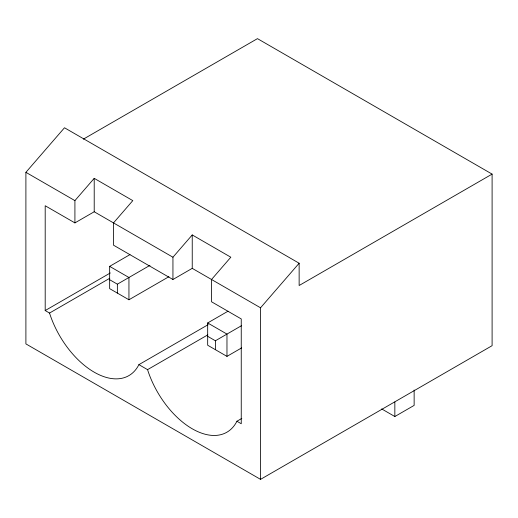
<?xml version="1.0" encoding="UTF-8"?>
<svg xmlns="http://www.w3.org/2000/svg" width="518" height="518" viewBox="0 0 518 518"><rect width="100%" height="100%" fill="white"/><g stroke="black" fill="none" stroke-linecap="round" stroke-linejoin="round"><path stroke-width="0.78" d="M25.9 172.326L64.491 127.765L299.139 263.235L299.139 285.515L492.1 174.106L492.1 345.674L260.541 479.364L25.9 343.894L25.9 172.326L74.916 200.621L74.916 222.902L94.211 211.765L172.941 257.219L172.941 279.5L192.236 268.356L260.541 307.796L260.541 479.364M74.916 200.621L94.211 178.341L132.802 200.621L113.507 222.902L113.507 245.182L172.941 279.5M172.941 257.219L192.236 234.932L230.827 257.213L211.532 279.5L211.532 301.78L241.246 318.933L241.246 423.743L236.92 421.244A69.315 40.022 60 0 1 192.236 428.787A69.315 40.022 60 0 1 147.552 369.651L138.895 364.653A69.315 40.022 60 0 1 94.211 372.189A69.315 40.022 60 0 1 49.527 313.053L45.195 310.554L45.195 205.75L74.916 222.902M260.541 307.796L299.139 263.235M83.372 139.148L257.459 38.636L492.1 174.106M168.894 276.709L128.943 299.773L109.648 288.636L109.648 266.356L129.973 254.616M45.195 310.554L110.321 272.954M49.527 313.053L109.751 278.283M109.648 279.72L117.366 284.175L149.967 265.352M241.686 347.869L226.968 356.371L207.673 345.228L207.673 322.947L227.998 311.214M138.895 364.653L208.217 324.624M147.552 369.651L207.776 334.881M207.673 336.318L215.391 340.773L241.686 325.589M236.92 421.244L241.822 418.415M381.682 408.929L394.845 416.53L414.141 405.393L414.141 390.035M109.648 266.356L128.943 277.493L128.943 299.773M207.673 322.947L226.968 334.091L226.968 356.371M394.845 401.981L394.845 416.53M215.391 340.773L215.391 349.682M192.236 234.932L192.236 268.356M117.366 284.175L117.366 293.091M94.211 178.341L94.211 211.765"/></g></svg>
